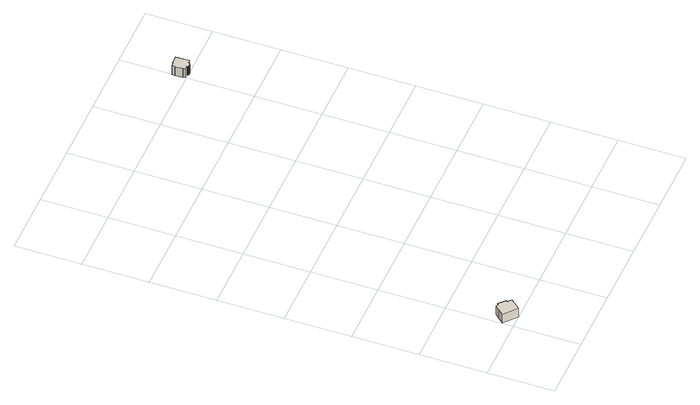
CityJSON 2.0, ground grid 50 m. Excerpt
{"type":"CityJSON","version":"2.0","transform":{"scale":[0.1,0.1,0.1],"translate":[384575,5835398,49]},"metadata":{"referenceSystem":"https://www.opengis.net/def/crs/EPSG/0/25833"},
"CityObjects":{
"building1":{"type":"Building","attributes":{"Gemeindeschluessel":"11000012","BezugspunktDach":"2200","function":"31001_1223","measuredHeight":10.64,"storeysAboveGround":2},"address":[{"country":"Germany","locality":"Berlin","thoroughfareNumber":"1","thoroughfareName":"Hubertusweg"}],"geometry":[{"type":"Solid","lod":"1","boundaries":[[[[0,1,2,3,4,5,6,7,8]],[[9,10,11,12,13,14,15,16,17]],[[9,17,8,7]],[[10,9,7,6]],[[11,10,6,5]],[[12,11,5,4]],[[13,12,4,3]],[[14,13,3,2]],[[15,14,2,1]],[[16,15,1,0]],[[17,16,0,8]]]]}]},
"building2":{"type":"Building","attributes":{"Gemeindeschluessel":"11000012","BezugspunktDach":"2200","function":"31001_1010","measuredHeight":10.89,"storeysAboveGround":2},"address":[{"country":"Germany","locality":"Berlin","thoroughfareNumber":"1","thoroughfareName":"Utestraße"}],"geometry":[{"type":"Solid","lod":"1","boundaries":[[[[18,19,20,21,22,23,24,25,26,27,28,29,30,31,32,33,34,35,36,37,38,39,40,41,42,43]],[[44,45,46,47,48,49,50,51,52,53,54,55,56,57,58,59,60,61,62,63,64,65,66,67,68,69]],[[44,69,43,42]],[[45,44,42,41]],[[46,45,41,40]],[[47,46,40,39]],[[48,47,39,38]],[[49,48,38,37]],[[50,49,37,36]],[[51,50,36,35]],[[52,51,35,34]],[[53,52,34,33]],[[54,53,33,32]],[[55,54,32,31]],[[56,55,31,30]],[[57,56,30,29]],[[58,57,29,28]],[[59,58,28,27]],[[60,59,27,26]],[[61,60,26,25]],[[62,61,25,24]],[[63,62,24,23]],[[64,63,23,22]],[[65,64,22,21]],[[66,65,21,20]],[[67,66,20,19]],[[68,67,19,18]],[[69,68,18,43]]]]}]}
},
"vertices":[
[105,3,90],[168,76,90],[140,102,90],[147,111,90],[98,156,90],[89,146,90],[73,160,90],[41,123,90],[8,86,90],[41,123,10],[73,160,10],[89,146,10],[98,156,10],[147,111,10],[140,102,10],[168,76,10],[105,3,10],[8,86,10],
[1489,3026,108],[1491,3026,108],[1492,3008,108],[1519,3009,108],[1520,3005,108],[1522,3002,108],[1525,2999,108],[1529,2996,108],[1533,2995,108],[1537,2995,108],[1538,2995,108],[1541,2995,108],[1545,2996,108],[1548,2998,108],[1551,3000,108],[1553,3003,108],[1555,3007,108],[1556,3011,108],[1582,3012,108],[1577,3115,108],[1531,3113,108],[1516,3112,108],[1516,3108,108],[1487,3107,108],[1488,3084,108],[1485,3083,108],[1488,3084,24],[1487,3107,24],[1516,3108,24],[1516,3112,24],[1531,3113,24],[1577,3115,24],[1582,3012,24],[1556,3011,24],[1555,3007,24],[1553,3003,24],[1551,3000,24],[1548,2998,24],[1545,2996,24],[1541,2995,24],[1538,2995,24],[1537,2995,24],[1533,2995,24],[1529,2996,24],[1525,2999,24],[1522,3002,24],[1520,3005,24],[1519,3009,24],[1492,3008,24],[1491,3026,24],[1489,3026,24],[1485,3083,24]
]}
